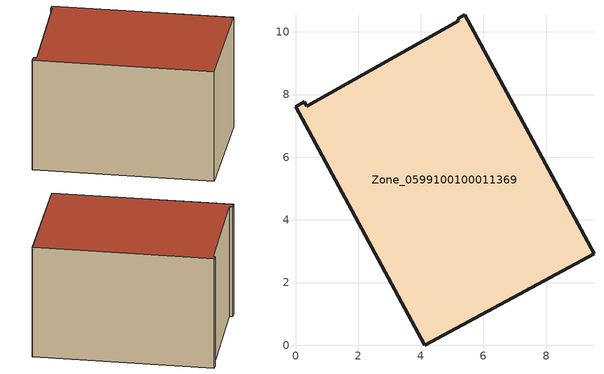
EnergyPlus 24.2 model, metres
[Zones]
Zone_0599100100011369
 floor ground (C_G): 5.18,10.42 5.41,10.54 9.53,2.92 4.12,0 0,7.62 0.28,7.77 0.36,7.63 5.21,10.36 z0
 wall outside (C_F): 4.12,0 9.53,2.92 5.41,10.54 5.18,10.42 5.21,10.36 0.36,7.63 0.28,7.77 0,7.62 4.12,0 z0:5.66
 roof outside (C_R): 5.41,10.54 5.18,10.42 5.21,10.36 0.36,7.63 0.28,7.77 0,7.62 4.12,0 9.53,2.92 z5.66
[BUILDING]
Pand.0599100100011369: North Axis=0; Terrain=City; Loads Convergence Tolerance Value=0.04; Temperature Convergence Tolerance Value=0.4; Solar Distribution=FullExterior; Maximum Number of Warmup Days=25; Minimum Number of Warmup Days=1
[Site:Location]
Rotterdam.The.Hague.AP_ZH_NLD Design_Conditions: Latitude=51.96; Longitude=4.45; Time Zone=1; Elevation=-4.5
[SITE:GROUNDTEMPERATURE:BUILDINGSURFACE]
18, 18, 18, 18, 18, 18, 18, 18, 18, 18, 18, 18
[MATERIAL] Thermal Absorptance=0.9; Solar Absorptance=0.7; Visible Absorptance=0.7
Name | Roughness | Thickness | Conductivity | Density | Specific Heat
G.TI.1946-1964 | MediumSmooth | 0.15 | 1 | 540 | 1210
F.TI.1946-1964 | Rough | 0.3 | 0.857143 | 1920 | 840
R.TI.1946-1964 | MediumRough | 0.2 | 0.277778 | 1500 | 1000
[CONSTRUCTION]
C_G: G.TI.1946-1964
C_F: F.TI.1946-1964
C_R: R.TI.1946-1964
[ZONE]
Zone_0599100100011369: Type=1; Multiplier=1; Ceiling Height=Autocalculate; Volume=Autocalculate; Floor Area=autocalculate; Part of Total Floor Area=Yes
[ZONEINFILTRATION:DESIGNFLOWRATE]
Infil_Zone_0599100100011369: Zone or ZoneList or Space or SpaceList=Zone_0599100100011369; Schedule=AlwaysOn; Design Flow Rate Calculation Method=Flow/Area; Flow Rate per Floor Area=0.003; Constant Term Coefficient=1; Temperature Term Coefficient=0; Velocity Term Coefficient=0; Velocity Squared Term Coefficient=0
[HVACTEMPLATE:ZONE:IDEALLOADSAIRSYSTEM]
Zone_0599100100011369: Maximum Heating Supply Air Temperature=50; Minimum Cooling Supply Air Temperature=13; Maximum Heating Supply Air Humidity Ratio=0.0156; Minimum Cooling Supply Air Humidity Ratio=0.0077; Heating Limit=NoLimit; Cooling Limit=NoLimit; Dehumidification Control Type=ConstantSensibleHeatRatio; Cooling Sensible Heat Ratio=0.7; Dehumidification Setpoint=60; Humidification Control Type=None; Humidification Setpoint=30; Outdoor Air Method=None; Outdoor Air Flow Rate per Person=0.00944; Outdoor Air Flow Rate per Zone Floor Area=0; Outdoor Air Flow Rate per Zone=0; Demand Controlled Ventilation Type=None; Outdoor Air Economizer Type=NoEconomizer; Heat Recovery Type=None; Sensible Heat Recovery Effectiveness=0.7; Latent Heat Recovery Effectiveness=0.65
[ZONECONTROL:THERMOSTAT]
ThermostatControl_Zone_0599100100011369: Zone or ZoneList=Zone_0599100100011369; Control Type Schedule=DualSetpointControlType; Control 1=Thermostat_Zone_0599100100011369; Temperature Difference Between Cutout And Setpoint=0
[THERMOSTATSETPOINT:DUALSETPOINT]
Thermostat_Zone_0599100100011369: Heating Setpoint Temperature Schedule=HeatingSetpoint_Zone_0599100100011369; Cooling Setpoint Temperature Schedule=CoolingSetpoint_Zone_0599100100011369
[SCHEDULE:COMPACT]
HeatingSetpoint_Zone_0599100100011369: Through: 12/31, For: AllDays, Until: 24:00, 21
CoolingSetpoint_Zone_0599100100011369: Through: 12/31, For: AllDays, Until: 24:00, 24
DualSetpointControlType: Through: 12/31, For: AllDays, Until: 24:00, 4
AlwaysOn: Through: 12/31, For: AllDays, Until: 24:00, 1
